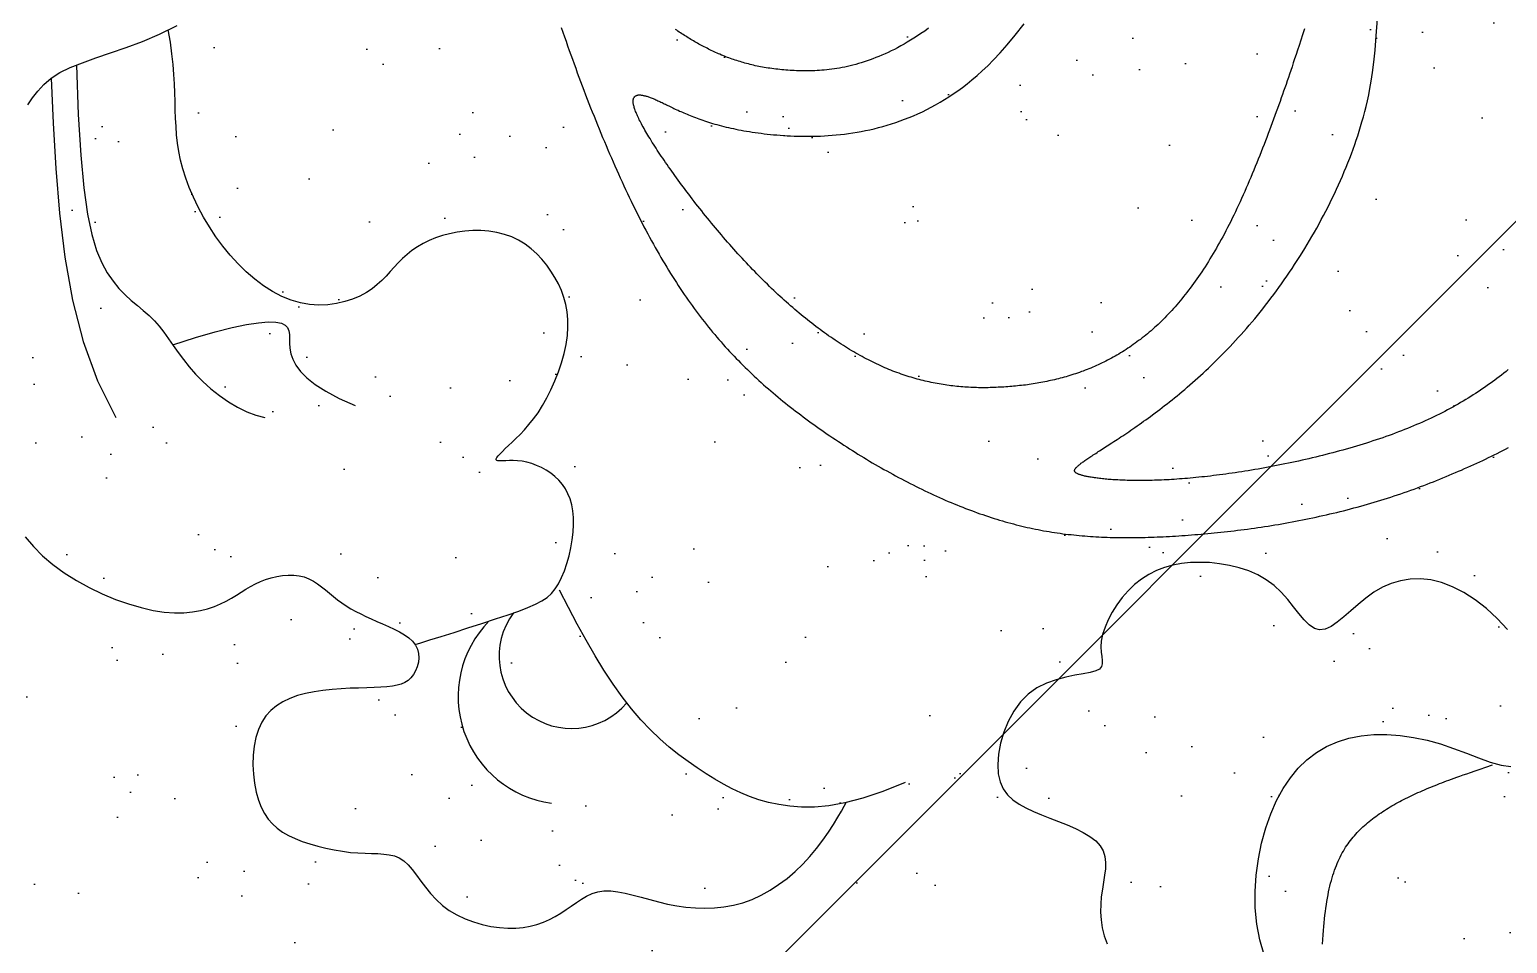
# Model space of a CAD drawing. Extents: x -747 to 1683, y 3278 to 5498.
# Drawn here: x 364.5 to 532.4, y 4632 to 4735.7 of the extents above; entities that cross this region are included whole.
import ezdxf

# ---------------------------------------------------------------- set-up
doc = ezdxf.new("R2010")
doc.units = 0
doc.header["$MEASUREMENT"] = 0
doc.layers.add('3', color=3, linetype='CONTINUOUS')
doc.layers.add('BH', color=3, linetype='CONTINUOUS')

msp = doc.modelspace()

# ---------------------------------------------------------------- hatches: boundary and pattern name
at = {"layer": 'BH'}
h = msp.add_hatch(dxfattribs=at)
h.set_pattern_fill('AR-RROOF', color=256, scale=400, angle=45, style=0)
h.set_pattern_definition([(45, (-34099.74, 3331.8), (339.4113, 905.0967), [6000, -800, 2000, -400]), (45, (-33865, 3849.4), (-659.0235, 93.338), [1200, -132, 2400, -300]), (45, (-34198.73, 3713.65), (1281.2775, 1660.2867), [3200, -560, 1600, -400])])
h.paths.add_polyline_path([(148.37, 4308.44), (788.37, 4308.44), (788.37, 5038.44), (148.37, 5038.44)])
h = msp.add_hatch(dxfattribs=at)
h.set_pattern_fill('AR-SAND', color=256, scale=10, style=0)
h.set_pattern_definition([(37.5, (36.643, 140.413), (-0.629934, 19.26824), [0, -15.2, 0, -17, 0, -16.25]), (7.5, (36.643, 140.413), (17.69777, 28.22146), [0, -8.2, 0, -13.7, 0, -5.25]), (327.5, (24.343, 140.413), (31.14142, 0.05659), [0, -5, 0, -18, 0, -23.5]), (317.5, (24.343, 140.413), (30.06127, 8.77676), [0, -2.5, 0, -11.8, 0, -13.5])])
edge = h.paths.add_edge_path()
edge.add_arc((479.82, 4660.38), 259.18, 0, 360)

# ---------------------------------------------------------------- linework, layer by layer
at = {"layer": '3'}
for points in [[(364.35, 4727.21), (364.89, 4727.99), (365.48, 4728.76), (366.17, 4729.51), (367, 4730.21), (367.99, 4730.85), (369.17, 4731.44), (370.54, 4731.98), (372.06, 4732.52), (373.72, 4733.08), (375.5, 4733.7), (377.37, 4734.4), (379.31, 4735.23), (381.3, 4736.2)], [(408.33, 4665.91), (409, 4666.11), (410.01, 4666.43), (411.29, 4666.82), (412.76, 4667.28), (414.33, 4667.78), (415.93, 4668.3), (417.48, 4668.8), (418.89, 4669.28), (420.11, 4669.7), (421.14, 4670.1), (422, 4670.47), (422.72, 4670.86), (423.32, 4671.26), (423.82, 4671.71), (424.25, 4672.22), (424.63, 4672.81), (424.98, 4673.5), (425.3, 4674.27), (425.58, 4675.1), (425.83, 4675.98), (426.03, 4676.88), (426.18, 4677.78), (426.28, 4678.67), (426.33, 4679.53), (426.32, 4680.33), (426.24, 4681.08), (426.12, 4681.78), (425.93, 4682.43), (425.69, 4683.03), (425.4, 4683.58), (425.06, 4684.09), (424.66, 4684.56), (424.22, 4684.99), (423.74, 4685.37), (423.23, 4685.71), (422.69, 4686), (422.14, 4686.25), (421.59, 4686.45), (421.04, 4686.61), (420.5, 4686.72), (419.98, 4686.78), (419.49, 4686.8), (419.04, 4686.8), (418.63, 4686.78), (418.28, 4686.76), (417.98, 4686.75), (417.75, 4686.75), (417.6, 4686.79), (417.53, 4686.87), (417.54, 4686.98), (417.62, 4687.14), (417.77, 4687.34), (417.98, 4687.57), (418.25, 4687.84), (418.57, 4688.15), (418.94, 4688.5), (419.35, 4688.88), (419.79, 4689.3), (420.27, 4689.77), (420.76, 4690.29), (421.27, 4690.87), (421.78, 4691.52), (422.3, 4692.23), (422.8, 4693.03), (423.3, 4693.9), (423.77, 4694.84), (424.21, 4695.84), (424.61, 4696.86), (424.96, 4697.91), (425.25, 4698.95), (425.48, 4699.98), (425.63, 4700.98), (425.7, 4701.93), (425.69, 4702.83), (425.61, 4703.7), (425.45, 4704.53), (425.23, 4705.33), (424.95, 4706.1), (424.61, 4706.85), (424.22, 4707.59), (423.77, 4708.3), (423.28, 4709), (422.74, 4709.66), (422.15, 4710.28), (421.52, 4710.85), (420.83, 4711.37), (420.09, 4711.82), (419.31, 4712.19), (418.48, 4712.48), (417.61, 4712.7), (416.72, 4712.84), (415.81, 4712.91), (414.89, 4712.91), (413.99, 4712.85), (413.1, 4712.73), (412.25, 4712.56), (411.43, 4712.34), (410.66, 4712.08), (409.93, 4711.77), (409.24, 4711.43), (408.59, 4711.05), (407.98, 4710.64), (407.42, 4710.2), (406.89, 4709.74), (406.41, 4709.26), (405.95, 4708.76), (405.5, 4708.26), (405.04, 4707.75), (404.56, 4707.26), (404.04, 4706.77), (403.46, 4706.31), (402.8, 4705.88), (402.06, 4705.48), (401.24, 4705.13), (400.36, 4704.84), (399.41, 4704.62), (398.42, 4704.48), (397.4, 4704.44), (396.35, 4704.5), (395.3, 4704.69), (394.24, 4705), (393.18, 4705.44), (392.14, 4705.99), (391.12, 4706.65), (390.13, 4707.4), (389.16, 4708.23), (388.23, 4709.14), (387.34, 4710.11), (386.5, 4711.14), (385.71, 4712.21), (384.98, 4713.32), (384.31, 4714.44), (383.7, 4715.57), (383.16, 4716.69), (382.68, 4717.8), (382.28, 4718.88), (381.96, 4719.91), (381.7, 4720.92), (381.5, 4721.89), (381.36, 4722.85), (381.25, 4723.79), (381.18, 4724.72), (381.13, 4725.66), (381.09, 4726.6), (381.07, 4727.56), (381.04, 4728.54), (381, 4729.56), (380.94, 4730.64), (380.85, 4731.78), (380.72, 4732.99), (380.54, 4734.3), (380.3, 4735.71)], [(424.94, 4735.96), (425.12, 4735.44), (425.3, 4734.93), (425.48, 4734.41), (425.66, 4733.9), (425.84, 4733.38), (426.02, 4732.87), (426.21, 4732.36), (426.39, 4731.85), (426.58, 4731.35), (426.76, 4730.84), (426.95, 4730.34), (427.13, 4729.84), (427.32, 4729.34), (427.51, 4728.84), (427.7, 4728.34), (427.89, 4727.85), (428.08, 4727.36), (428.27, 4726.87), (428.46, 4726.38), (428.66, 4725.89), (428.85, 4725.41), (429.05, 4724.93), (429.24, 4724.45), (429.44, 4723.97), (429.63, 4723.5), (429.83, 4723.03), (430.03, 4722.56), (430.23, 4722.09), (430.43, 4721.62), (430.63, 4721.16), (430.83, 4720.7), (431.03, 4720.25), (431.23, 4719.79), (431.43, 4719.34), (431.64, 4718.89), (431.84, 4718.45), (432.04, 4718.01), (432.25, 4717.57), (432.45, 4717.13), (432.66, 4716.7), (432.87, 4716.27), (433.08, 4715.84), (433.28, 4715.42), (433.49, 4715), (433.7, 4714.58), (433.91, 4714.17), (434.12, 4713.76), (434.33, 4713.35), (434.55, 4712.95), (434.76, 4712.55), (434.97, 4712.15), (435.18, 4711.76), (435.4, 4711.37), (435.61, 4710.99), (435.83, 4710.61), (436.04, 4710.23), (436.26, 4709.86), (436.48, 4709.49), (436.69, 4709.12), (436.91, 4708.76), (437.13, 4708.4), (437.35, 4708.05), (437.57, 4707.7), (437.79, 4707.35), (438.01, 4707.01), (438.23, 4706.67), (438.45, 4706.33), (438.68, 4706), (438.9, 4705.67), (439.13, 4705.34), (439.35, 4705.02), (439.58, 4704.7), (439.8, 4704.39), (440.03, 4704.07), (440.26, 4703.76), (440.49, 4703.46), (440.72, 4703.15), (440.95, 4702.85), (441.19, 4702.55), (441.42, 4702.26), (441.66, 4701.96), (441.89, 4701.68), (442.13, 4701.39), (442.37, 4701.1), (442.61, 4700.82), (442.85, 4700.54), (443.09, 4700.27), (443.33, 4699.99), (443.57, 4699.72), (443.82, 4699.45), (444.06, 4699.18), (444.31, 4698.92), (444.56, 4698.66), (444.81, 4698.39), (445.06, 4698.14), (445.31, 4697.88), (445.57, 4697.63), (445.82, 4697.37), (446.08, 4697.12), (446.34, 4696.87), (446.6, 4696.63), (446.86, 4696.38), (447.12, 4696.14), (447.39, 4695.89), (447.65, 4695.65), (447.92, 4695.41), (448.19, 4695.18), (448.46, 4694.94), (448.73, 4694.71), (449, 4694.47), (449.28, 4694.24), (449.56, 4694.01), (449.84, 4693.78), (450.12, 4693.55), (450.4, 4693.32), (450.68, 4693.09), (450.97, 4692.87), (451.26, 4692.64), (451.55, 4692.42), (451.84, 4692.2), (452.13, 4691.98), (452.42, 4691.75), (452.72, 4691.53), (453.02, 4691.31), (453.32, 4691.09), (453.62, 4690.88), (453.92, 4690.66), (454.23, 4690.44), (454.54, 4690.23), (454.84, 4690.01), (455.15, 4689.8), (455.46, 4689.59), (455.78, 4689.38), (456.09, 4689.17), (456.41, 4688.96), (456.72, 4688.75), (457.04, 4688.54), (457.36, 4688.34), (457.68, 4688.13), (458, 4687.93), (458.32, 4687.73), (458.64, 4687.53), (458.97, 4687.33), (459.29, 4687.13), (459.62, 4686.94), (459.94, 4686.74), (460.27, 4686.55), (460.6, 4686.36), (460.93, 4686.17), (461.26, 4685.98), (461.59, 4685.79), (461.92, 4685.61), (462.25, 4685.42), (462.58, 4685.24), (462.91, 4685.06), (463.24, 4684.88), (463.57, 4684.71), (463.91, 4684.53), (464.24, 4684.36), (464.57, 4684.19), (464.91, 4684.02), (465.24, 4683.86), (465.57, 4683.69), (465.9, 4683.53), (466.24, 4683.37), (466.57, 4683.21), (466.9, 4683.05), (467.23, 4682.9), (467.57, 4682.75), (467.9, 4682.6), (468.23, 4682.45), (468.56, 4682.31), (468.89, 4682.16), (469.22, 4682.02), (469.55, 4681.89), (469.88, 4681.75), (470.21, 4681.62), (470.54, 4681.49), (470.86, 4681.36), (471.19, 4681.23), (471.52, 4681.11), (471.84, 4680.99), (472.16, 4680.87), (472.49, 4680.76), (472.81, 4680.65), (473.13, 4680.54), (473.45, 4680.43), (473.77, 4680.33), (474.09, 4680.22), (474.41, 4680.13), (474.72, 4680.03), (475.04, 4679.94), (475.36, 4679.85), (475.67, 4679.76), (475.99, 4679.67), (476.3, 4679.59), (476.61, 4679.51), (476.93, 4679.43), (477.24, 4679.35), (477.55, 4679.28), (477.86, 4679.21), (478.17, 4679.14), (478.48, 4679.07), (478.8, 4679.01), (479.11, 4678.95), (479.42, 4678.89), (479.73, 4678.83), (480.04, 4678.78), (480.35, 4678.72), (480.66, 4678.67), (480.97, 4678.62), (481.28, 4678.58), (481.59, 4678.53), (481.9, 4678.49), (482.21, 4678.45), (482.53, 4678.41), (482.84, 4678.38), (483.15, 4678.34), (483.46, 4678.31), (483.78, 4678.28), (484.09, 4678.25), (484.41, 4678.23), (484.72, 4678.2), (485.04, 4678.18), (485.36, 4678.16), (485.67, 4678.14), (485.99, 4678.12), (486.31, 4678.11), (486.63, 4678.1), (486.95, 4678.08), (487.28, 4678.07), (487.6, 4678.06), (487.93, 4678.06), (488.25, 4678.05), (488.58, 4678.05), (488.91, 4678.05), (489.24, 4678.05), (489.57, 4678.05), (489.9, 4678.05), (490.23, 4678.05), (490.57, 4678.06), (490.91, 4678.06), (491.25, 4678.07), (491.59, 4678.08), (491.93, 4678.09), (492.27, 4678.1), (492.62, 4678.12), (492.96, 4678.13), (493.31, 4678.15), (493.66, 4678.17), (494.01, 4678.18), (494.37, 4678.2), (494.72, 4678.22), (495.08, 4678.25), (495.44, 4678.27), (495.8, 4678.3), (496.16, 4678.32), (496.53, 4678.35), (496.89, 4678.38), (497.26, 4678.41), (497.63, 4678.44), (497.99, 4678.47), (498.37, 4678.51), (498.74, 4678.54), (499.11, 4678.58), (499.49, 4678.62), (499.86, 4678.66), (500.24, 4678.7), (500.62, 4678.74), (501, 4678.78), (501.37, 4678.83), (501.76, 4678.88), (502.14, 4678.92), (502.52, 4678.97), (502.9, 4679.02), (503.29, 4679.08), (503.67, 4679.13), (504.06, 4679.19), (504.45, 4679.24), (504.83, 4679.3), (505.22, 4679.36), (505.61, 4679.43), (506, 4679.49), (506.39, 4679.55), (506.78, 4679.62), (507.16, 4679.69), (507.55, 4679.76), (507.95, 4679.83), (508.34, 4679.9), (508.73, 4679.98), (509.12, 4680.05), (509.51, 4680.13), (509.9, 4680.21), (510.29, 4680.29), (510.68, 4680.38), (511.07, 4680.46), (511.46, 4680.55), (511.85, 4680.64), (512.24, 4680.73), (512.63, 4680.82), (513.02, 4680.91), (513.41, 4681.01), (513.8, 4681.1), (514.19, 4681.2), (514.58, 4681.3), (514.97, 4681.41), (515.35, 4681.51), (515.74, 4681.62), (516.12, 4681.72), (516.51, 4681.83), (516.89, 4681.95), (517.28, 4682.06), (517.66, 4682.17), (518.04, 4682.29), (518.42, 4682.41), (518.8, 4682.53), (519.18, 4682.65), (519.56, 4682.78), (519.94, 4682.9), (520.31, 4683.03), (520.69, 4683.16), (521.06, 4683.29), (521.43, 4683.42), (521.81, 4683.56), (522.18, 4683.69), (522.55, 4683.83), (522.91, 4683.97), (523.28, 4684.11), (523.64, 4684.25), (524.01, 4684.39), (524.37, 4684.53), (524.73, 4684.68), (525.09, 4684.82), (525.44, 4684.97), (525.8, 4685.12), (526.15, 4685.27), (526.51, 4685.42), (526.86, 4685.57), (527.21, 4685.72), (527.55, 4685.88), (527.9, 4686.03), (528.24, 4686.18), (528.58, 4686.34), (528.92, 4686.5), (529.26, 4686.65), (529.6, 4686.81), (529.93, 4686.97), (530.26, 4687.13), (530.59, 4687.29), (530.92, 4687.45), (531.24, 4687.61), (531.57, 4687.77), (531.89, 4687.93), (532.2, 4688.1), (532.52, 4688.26)], [(509.36, 4735.84), (509.14, 4735.16), (508.94, 4734.52), (508.75, 4733.94), (508.57, 4733.39), (508.4, 4732.89), (508.24, 4732.41), (508.09, 4731.95), (507.95, 4731.52), (507.8, 4731.1), (507.67, 4730.69), (507.53, 4730.29), (507.4, 4729.9), (507.26, 4729.51), (507.13, 4729.13), (506.99, 4728.75), (506.86, 4728.36), (506.72, 4727.97), (506.58, 4727.58), (506.44, 4727.18), (506.3, 4726.78), (506.15, 4726.38), (506, 4725.97), (505.85, 4725.57), (505.7, 4725.16), (505.55, 4724.75), (505.4, 4724.33), (505.24, 4723.92), (505.08, 4723.5), (504.92, 4723.09), (504.76, 4722.67), (504.6, 4722.26), (504.44, 4721.84), (504.27, 4721.42), (504.11, 4721.01), (503.94, 4720.59), (503.77, 4720.18), (503.6, 4719.77), (503.43, 4719.36), (503.26, 4718.95), (503.09, 4718.55), (502.92, 4718.15), (502.74, 4717.75), (502.57, 4717.35), (502.39, 4716.96), (502.22, 4716.57), (502.04, 4716.18), (501.87, 4715.8), (501.69, 4715.42), (501.51, 4715.05), (501.33, 4714.68), (501.16, 4714.31), (500.98, 4713.95), (500.8, 4713.6), (500.62, 4713.25), (500.44, 4712.9), (500.26, 4712.56), (500.08, 4712.22), (499.9, 4711.89), (499.72, 4711.56), (499.53, 4711.24), (499.35, 4710.92), (499.17, 4710.6), (498.99, 4710.29), (498.8, 4709.99), (498.62, 4709.69), (498.44, 4709.39), (498.25, 4709.09), (498.07, 4708.8), (497.88, 4708.52), (497.7, 4708.24), (497.51, 4707.96), (497.32, 4707.69), (497.14, 4707.42), (496.95, 4707.15), (496.76, 4706.89), (496.57, 4706.64), (496.38, 4706.38), (496.2, 4706.13), (496.01, 4705.89), (495.82, 4705.65), (495.63, 4705.41), (495.44, 4705.17), (495.24, 4704.94), (495.05, 4704.72), (494.86, 4704.49), (494.67, 4704.27), (494.48, 4704.05), (494.28, 4703.84), (494.09, 4703.63), (493.89, 4703.43), (493.7, 4703.22), (493.5, 4703.02), (493.31, 4702.83), (493.11, 4702.63), (492.92, 4702.44), (492.72, 4702.26), (492.52, 4702.07), (492.32, 4701.89), (492.13, 4701.72), (491.93, 4701.54), (491.73, 4701.37), (491.53, 4701.2), (491.33, 4701.04), (491.13, 4700.88), (490.92, 4700.72), (490.72, 4700.56), (490.52, 4700.41), (490.32, 4700.26), (490.11, 4700.11), (489.91, 4699.96), (489.7, 4699.82), (489.5, 4699.68), (489.29, 4699.54), (489.09, 4699.41), (488.88, 4699.27), (488.67, 4699.14), (488.47, 4699.02), (488.26, 4698.89), (488.05, 4698.77), (487.84, 4698.65), (487.63, 4698.53), (487.42, 4698.42), (487.21, 4698.3), (487, 4698.19), (486.79, 4698.09), (486.58, 4697.98), (486.37, 4697.88), (486.16, 4697.78), (485.94, 4697.68), (485.73, 4697.58), (485.52, 4697.49), (485.3, 4697.39), (485.09, 4697.3), (484.87, 4697.22), (484.66, 4697.13), (484.44, 4697.05), (484.23, 4696.96), (484.01, 4696.89), (483.8, 4696.81), (483.58, 4696.73), (483.36, 4696.66), (483.15, 4696.59), (482.93, 4696.52), (482.71, 4696.45), (482.49, 4696.38), (482.28, 4696.32), (482.06, 4696.26), (481.84, 4696.2), (481.62, 4696.14), (481.4, 4696.08), (481.18, 4696.03), (480.96, 4695.98), (480.74, 4695.92), (480.52, 4695.87), (480.3, 4695.83), (480.08, 4695.78), (479.86, 4695.74), (479.64, 4695.69), (479.42, 4695.65), (479.2, 4695.61), (478.98, 4695.57), (478.76, 4695.54), (478.54, 4695.5), (478.32, 4695.47), (478.1, 4695.44), (477.88, 4695.4), (477.65, 4695.37), (477.43, 4695.35), (477.21, 4695.32), (476.99, 4695.3), (476.77, 4695.27), (476.55, 4695.25), (476.32, 4695.23), (476.1, 4695.21), (475.88, 4695.19), (475.66, 4695.17), (475.44, 4695.16), (475.22, 4695.14), (474.99, 4695.13), (474.77, 4695.12), (474.55, 4695.11), (474.33, 4695.1), (474.11, 4695.09), (473.88, 4695.08), (473.66, 4695.08), (473.44, 4695.07), (473.22, 4695.07), (472.99, 4695.07), (472.77, 4695.07), (472.55, 4695.07), (472.33, 4695.07), (472.1, 4695.08), (471.88, 4695.09), (471.66, 4695.09), (471.44, 4695.1), (471.21, 4695.11), (470.99, 4695.13), (470.77, 4695.14), (470.54, 4695.16), (470.32, 4695.18), (470.1, 4695.2), (469.87, 4695.22), (469.65, 4695.24), (469.43, 4695.27), (469.2, 4695.29), (468.98, 4695.32), (468.75, 4695.35), (468.53, 4695.39), (468.3, 4695.42), (468.08, 4695.46), (467.85, 4695.49), (467.63, 4695.54), (467.4, 4695.58), (467.18, 4695.62), (466.95, 4695.67), (466.72, 4695.72), (466.5, 4695.77), (466.27, 4695.82), (466.04, 4695.87), (465.82, 4695.93), (465.59, 4695.99), (465.36, 4696.05), (465.13, 4696.11), (464.91, 4696.18), (464.68, 4696.25), (464.45, 4696.32), (464.22, 4696.39), (463.99, 4696.47), (463.76, 4696.54), (463.53, 4696.62), (463.3, 4696.7), (463.07, 4696.79), (462.84, 4696.87), (462.61, 4696.96), (462.38, 4697.06), (462.15, 4697.15), (461.92, 4697.25), (461.68, 4697.34), (461.45, 4697.45), (461.22, 4697.55), (460.99, 4697.66), (460.75, 4697.77), (460.52, 4697.88), (460.28, 4697.99), (460.05, 4698.11), (459.82, 4698.23), (459.58, 4698.35), (459.35, 4698.47), (459.11, 4698.6), (458.87, 4698.73), (458.64, 4698.86), (458.4, 4699), (458.16, 4699.13), (457.93, 4699.27), (457.69, 4699.42), (457.45, 4699.56), (457.22, 4699.71), (456.98, 4699.86), (456.74, 4700.01), (456.5, 4700.16), (456.26, 4700.32), (456.03, 4700.48), (455.79, 4700.64), (455.55, 4700.8), (455.31, 4700.97), (455.07, 4701.14), (454.83, 4701.31), (454.59, 4701.48), (454.35, 4701.66), (454.11, 4701.84), (453.87, 4702.02), (453.63, 4702.2), (453.39, 4702.39), (453.15, 4702.58), (452.91, 4702.77), (452.67, 4702.96), (452.43, 4703.15), (452.19, 4703.35), (451.95, 4703.55), (451.71, 4703.75), (451.47, 4703.95), (451.23, 4704.16), (450.99, 4704.37), (450.75, 4704.58), (450.51, 4704.79), (450.27, 4705.01), (450.03, 4705.22), (449.79, 4705.44), (449.55, 4705.66), (449.31, 4705.89), (449.07, 4706.11), (448.83, 4706.34), (448.59, 4706.57), (448.35, 4706.81), (448.11, 4707.04), (447.87, 4707.28), (447.63, 4707.52), (447.39, 4707.76), (447.15, 4708), (446.91, 4708.25), (446.67, 4708.49), (446.44, 4708.74), (446.2, 4708.99), (445.96, 4709.25), (445.72, 4709.5), (445.48, 4709.76), (445.25, 4710.02), (445.01, 4710.28), (444.77, 4710.54), (444.54, 4710.8), (444.3, 4711.07), (444.07, 4711.34), (443.83, 4711.6), (443.6, 4711.87), (443.37, 4712.14), (443.14, 4712.41), (442.91, 4712.68), (442.68, 4712.96), (442.45, 4713.23), (442.22, 4713.5), (442, 4713.77), (441.77, 4714.05), (441.55, 4714.32), (441.33, 4714.6), (441.11, 4714.87), (440.89, 4715.14), (440.67, 4715.42), (440.46, 4715.69), (440.24, 4715.96), (440.03, 4716.23), (439.82, 4716.5), (439.62, 4716.77), (439.41, 4717.04), (439.21, 4717.31), (439.01, 4717.58), (438.81, 4717.84), (438.61, 4718.11), (438.42, 4718.37), (438.23, 4718.63), (438.04, 4718.89), (437.85, 4719.15), (437.67, 4719.4), (437.49, 4719.66), (437.31, 4719.91), (437.13, 4720.16), (436.96, 4720.4), (436.79, 4720.65), (436.62, 4720.89), (436.46, 4721.13), (436.3, 4721.36), (436.14, 4721.6), (435.99, 4721.83), (435.84, 4722.06), (435.7, 4722.28), (435.55, 4722.5), (435.41, 4722.72), (435.28, 4722.93), (435.15, 4723.14), (435.02, 4723.35), (434.9, 4723.55), (434.78, 4723.75), (434.66, 4723.94), (434.55, 4724.13), (434.44, 4724.32), (434.34, 4724.5), (434.24, 4724.68), (434.14, 4724.85), (434.05, 4725.02), (433.96, 4725.18), (433.88, 4725.34), (433.8, 4725.5), (433.73, 4725.65), (433.66, 4725.79), (433.6, 4725.93), (433.54, 4726.07), (433.48, 4726.2), (433.43, 4726.33), (433.38, 4726.45), (433.33, 4726.57), (433.29, 4726.68), (433.26, 4726.79), (433.23, 4726.9), (433.2, 4727), (433.17, 4727.09), (433.15, 4727.19), (433.13, 4727.28), (433.12, 4727.36), (433.11, 4727.44), (433.11, 4727.52), (433.1, 4727.59), (433.1, 4727.66), (433.11, 4727.73), (433.12, 4727.79), (433.13, 4727.85), (433.14, 4727.9), (433.16, 4727.95), (433.18, 4728), (433.21, 4728.04), (433.24, 4728.08), (433.27, 4728.12), (433.3, 4728.15), (433.34, 4728.18), (433.38, 4728.21), (433.42, 4728.23), (433.47, 4728.25), (433.52, 4728.27), (433.57, 4728.29), (433.63, 4728.3), (433.69, 4728.31), (433.75, 4728.31), (433.81, 4728.31), (433.87, 4728.31), (433.94, 4728.31), (434.01, 4728.3), (434.09, 4728.29), (434.16, 4728.28), (434.24, 4728.27), (434.32, 4728.25), (434.41, 4728.23), (434.49, 4728.21), (434.58, 4728.18), (434.67, 4728.16), (434.76, 4728.13), (434.85, 4728.1), (434.95, 4728.06), (435.05, 4728.03), (435.15, 4727.99), (435.25, 4727.95), (435.36, 4727.91), (435.46, 4727.86), (435.57, 4727.82), (435.68, 4727.77), (435.79, 4727.72), (435.91, 4727.66), (436.02, 4727.61), (436.14, 4727.56), (436.26, 4727.5), (436.38, 4727.44), (436.51, 4727.38), (436.64, 4727.32), (436.77, 4727.26), (436.9, 4727.19), (437.03, 4727.13), (437.17, 4727.06), (437.31, 4726.99), (437.45, 4726.92), (437.6, 4726.85), (437.74, 4726.78), (437.89, 4726.71), (438.05, 4726.64), (438.21, 4726.57), (438.37, 4726.49), (438.53, 4726.42), (438.7, 4726.35), (438.87, 4726.27), (439.04, 4726.2), (439.22, 4726.12), (439.4, 4726.05), (439.59, 4725.97), (439.78, 4725.9), (439.97, 4725.82), (440.17, 4725.75), (440.37, 4725.67), (440.57, 4725.6), (440.78, 4725.52), (441, 4725.45), (441.22, 4725.37), (441.44, 4725.3), (441.67, 4725.23), (441.9, 4725.16), (442.13, 4725.08), (442.38, 4725.01), (442.62, 4724.94), (442.87, 4724.87), (443.13, 4724.81), (443.39, 4724.74), (443.66, 4724.67), (443.93, 4724.61), (444.21, 4724.55), (444.49, 4724.49), (444.78, 4724.43), (445.07, 4724.37), (445.37, 4724.31), (445.68, 4724.25), (445.99, 4724.2), (446.3, 4724.15), (446.63, 4724.1), (446.96, 4724.05), (447.29, 4724), (447.63, 4723.96), (447.98, 4723.91), (448.33, 4723.87), (448.69, 4723.84), (449.06, 4723.8), (449.43, 4723.77), (449.81, 4723.74), (450.2, 4723.71), (450.59, 4723.69), (450.99, 4723.67), (451.39, 4723.65), (451.8, 4723.64), (452.22, 4723.63), (452.64, 4723.62), (453.06, 4723.62), (453.49, 4723.63), (453.93, 4723.64), (454.37, 4723.65), (454.82, 4723.67), (455.27, 4723.7), (455.72, 4723.73), (456.18, 4723.77), (456.65, 4723.82), (457.11, 4723.87), (457.58, 4723.94), (458.06, 4724), (458.53, 4724.08), (459.01, 4724.17), (459.5, 4724.26), (459.98, 4724.37), (460.47, 4724.48), (460.96, 4724.6), (461.45, 4724.73), (461.95, 4724.88), (462.44, 4725.03), (462.94, 4725.19), (463.44, 4725.37), (463.94, 4725.55), (464.44, 4725.75), (464.94, 4725.96), (465.44, 4726.18), (465.95, 4726.41), (466.45, 4726.66), (466.95, 4726.92), (467.46, 4727.19), (467.96, 4727.48), (468.46, 4727.78), (468.96, 4728.1), (469.47, 4728.43), (469.98, 4728.79), (470.5, 4729.17), (471.03, 4729.59), (471.59, 4730.04), (472.16, 4730.53), (472.76, 4731.06), (473.38, 4731.64), (474.05, 4732.31), (474.79, 4733.08), (475.59, 4734), (476.49, 4735.09), (477.51, 4736.39)], [(466.66, 4735.88), (466.22, 4735.57), (465.79, 4735.28), (465.39, 4735.01), (464.99, 4734.76), (464.61, 4734.52), (464.24, 4734.3), (463.87, 4734.08), (463.5, 4733.88), (463.13, 4733.68), (462.77, 4733.49), (462.41, 4733.31), (462.06, 4733.14), (461.71, 4732.98), (461.36, 4732.83), (461.02, 4732.68), (460.68, 4732.55), (460.34, 4732.42), (460.01, 4732.29), (459.68, 4732.18), (459.35, 4732.07), (459.02, 4731.97), (458.7, 4731.87), (458.39, 4731.78), (458.07, 4731.7), (457.76, 4731.62), (457.45, 4731.55), (457.15, 4731.48), (456.84, 4731.42), (456.54, 4731.37), (456.25, 4731.32), (455.96, 4731.28), (455.67, 4731.23), (455.38, 4731.2), (455.09, 4731.17), (454.81, 4731.14), (454.53, 4731.12), (454.26, 4731.1), (453.99, 4731.08), (453.72, 4731.07), (453.45, 4731.06), (453.18, 4731.05), (452.92, 4731.05), (452.66, 4731.05), (452.41, 4731.05), (452.15, 4731.05), (451.9, 4731.06), (451.65, 4731.07), (451.41, 4731.08), (451.16, 4731.09), (450.92, 4731.1), (450.68, 4731.12), (450.45, 4731.14), (450.21, 4731.16), (449.98, 4731.18), (449.75, 4731.2), (449.53, 4731.23), (449.3, 4731.25), (449.08, 4731.28), (448.86, 4731.31), (448.64, 4731.34), (448.43, 4731.37), (448.21, 4731.41), (448, 4731.44), (447.79, 4731.48), (447.58, 4731.52), (447.38, 4731.56), (447.18, 4731.6), (446.97, 4731.64), (446.77, 4731.69), (446.58, 4731.74), (446.38, 4731.78), (446.19, 4731.83), (445.99, 4731.88), (445.8, 4731.93), (445.61, 4731.99), (445.43, 4732.04), (445.24, 4732.1), (445.06, 4732.15), (444.87, 4732.21), (444.69, 4732.27), (444.51, 4732.33), (444.33, 4732.39), (444.16, 4732.45), (443.98, 4732.52), (443.81, 4732.58), (443.64, 4732.65), (443.46, 4732.72), (443.29, 4732.79), (443.13, 4732.85), (442.96, 4732.93), (442.79, 4733), (442.63, 4733.07), (442.46, 4733.14), (442.3, 4733.22), (442.14, 4733.29), (441.98, 4733.37), (441.82, 4733.45), (441.66, 4733.53), (441.5, 4733.61), (441.34, 4733.69), (441.18, 4733.77), (441.03, 4733.85), (440.87, 4733.93), (440.72, 4734.02), (440.57, 4734.1), (440.41, 4734.18), (440.26, 4734.27), (440.11, 4734.36), (439.96, 4734.45), (439.81, 4734.53), (439.66, 4734.62), (439.51, 4734.71), (439.36, 4734.8), (439.21, 4734.9), (439.07, 4734.99), (438.92, 4735.08), (438.77, 4735.18), (438.63, 4735.27), (438.48, 4735.37), (438.34, 4735.46), (438.19, 4735.56), (438.05, 4735.66), (437.91, 4735.76)], [(532.5, 4697.12), (532.25, 4696.91), (531.99, 4696.71), (531.74, 4696.51), (531.48, 4696.31), (531.22, 4696.11), (530.96, 4695.92), (530.7, 4695.72), (530.43, 4695.53), (530.16, 4695.34), (529.9, 4695.15), (529.62, 4694.97), (529.35, 4694.78), (529.08, 4694.6), (528.8, 4694.42), (528.52, 4694.24), (528.24, 4694.06), (527.96, 4693.89), (527.67, 4693.71), (527.38, 4693.54), (527.09, 4693.37), (526.8, 4693.2), (526.5, 4693.03), (526.2, 4692.87), (525.9, 4692.71), (525.6, 4692.54), (525.29, 4692.38), (524.99, 4692.22), (524.68, 4692.07), (524.36, 4691.91), (524.05, 4691.76), (523.73, 4691.61), (523.4, 4691.46), (523.08, 4691.31), (522.75, 4691.16), (522.42, 4691.01), (522.09, 4690.87), (521.75, 4690.73), (521.41, 4690.59), (521.07, 4690.45), (520.73, 4690.31), (520.38, 4690.17), (520.03, 4690.04), (519.67, 4689.9), (519.32, 4689.77), (518.96, 4689.64), (518.6, 4689.52), (518.24, 4689.39), (517.87, 4689.26), (517.5, 4689.14), (517.13, 4689.02), (516.76, 4688.9), (516.39, 4688.78), (516.01, 4688.66), (515.63, 4688.55), (515.26, 4688.43), (514.88, 4688.32), (514.5, 4688.21), (514.11, 4688.1), (513.73, 4687.99), (513.34, 4687.89), (512.96, 4687.78), (512.57, 4687.68), (512.19, 4687.58), (511.8, 4687.48), (511.41, 4687.38), (511.02, 4687.28), (510.63, 4687.19), (510.24, 4687.1), (509.86, 4687), (509.47, 4686.92), (509.08, 4686.83), (508.69, 4686.74), (508.3, 4686.66), (507.91, 4686.57), (507.53, 4686.49), (507.14, 4686.41), (506.76, 4686.33), (506.37, 4686.26), (505.99, 4686.18), (505.6, 4686.11), (505.22, 4686.04), (504.84, 4685.97), (504.46, 4685.9), (504.09, 4685.83), (503.71, 4685.77), (503.34, 4685.7), (502.97, 4685.64), (502.6, 4685.58), (502.23, 4685.53), (501.86, 4685.47), (501.5, 4685.41), (501.14, 4685.36), (500.78, 4685.31), (500.42, 4685.26), (500.07, 4685.21), (499.72, 4685.17), (499.37, 4685.12), (499.03, 4685.08), (498.69, 4685.04), (498.35, 4685), (498.01, 4684.96), (497.68, 4684.93), (497.35, 4684.89), (497.03, 4684.86), (496.71, 4684.83), (496.39, 4684.8), (496.07, 4684.77), (495.76, 4684.75), (495.46, 4684.72), (495.15, 4684.7), (494.85, 4684.68), (494.56, 4684.66), (494.27, 4684.64), (493.98, 4684.62), (493.69, 4684.61), (493.41, 4684.59), (493.13, 4684.58), (492.86, 4684.57), (492.59, 4684.56), (492.32, 4684.55), (492.06, 4684.54), (491.8, 4684.54), (491.55, 4684.53), (491.29, 4684.53), (491.05, 4684.53), (490.8, 4684.52), (490.56, 4684.52), (490.33, 4684.52), (490.09, 4684.53), (489.86, 4684.53), (489.64, 4684.53), (489.42, 4684.54), (489.2, 4684.54), (488.99, 4684.55), (488.78, 4684.56), (488.57, 4684.57), (488.37, 4684.58), (488.17, 4684.59), (487.98, 4684.6), (487.78, 4684.61), (487.6, 4684.62), (487.41, 4684.63), (487.24, 4684.65), (487.06, 4684.66), (486.89, 4684.68), (486.72, 4684.69), (486.56, 4684.71), (486.4, 4684.73), (486.24, 4684.74), (486.09, 4684.76), (485.94, 4684.78), (485.8, 4684.8), (485.66, 4684.82), (485.52, 4684.84), (485.39, 4684.86), (485.26, 4684.88), (485.13, 4684.9), (485.01, 4684.92), (484.9, 4684.94), (484.78, 4684.96), (484.67, 4684.98), (484.57, 4685), (484.47, 4685.02), (484.37, 4685.04), (484.28, 4685.07), (484.19, 4685.09), (484.1, 4685.11), (484.02, 4685.13), (483.95, 4685.16), (483.87, 4685.18), (483.8, 4685.2), (483.74, 4685.22), (483.68, 4685.25), (483.62, 4685.27), (483.57, 4685.3), (483.52, 4685.32), (483.47, 4685.35), (483.43, 4685.37), (483.4, 4685.4), (483.36, 4685.42), (483.33, 4685.45), (483.31, 4685.48), (483.29, 4685.51), (483.27, 4685.54), (483.26, 4685.57), (483.25, 4685.6), (483.25, 4685.63), (483.25, 4685.66), (483.25, 4685.7), (483.26, 4685.73), (483.28, 4685.77), (483.29, 4685.8), (483.31, 4685.84), (483.34, 4685.88), (483.37, 4685.92), (483.4, 4685.97), (483.44, 4686.01), (483.48, 4686.06), (483.53, 4686.1), (483.58, 4686.15), (483.64, 4686.2), (483.7, 4686.25), (483.76, 4686.31), (483.83, 4686.36), (483.9, 4686.42), (483.97, 4686.48), (484.06, 4686.54), (484.14, 4686.6), (484.23, 4686.66), (484.32, 4686.73), (484.42, 4686.8), (484.52, 4686.87), (484.63, 4686.94), (484.74, 4687.02), (484.86, 4687.1), (484.98, 4687.18), (485.1, 4687.26), (485.23, 4687.34), (485.36, 4687.43), (485.5, 4687.52), (485.64, 4687.61), (485.79, 4687.71), (485.94, 4687.81), (486.09, 4687.91), (486.25, 4688.01), (486.42, 4688.12), (486.59, 4688.22), (486.76, 4688.34), (486.94, 4688.45), (487.12, 4688.57), (487.3, 4688.69), (487.49, 4688.81), (487.69, 4688.94), (487.89, 4689.07), (488.09, 4689.2), (488.3, 4689.34), (488.51, 4689.48), (488.72, 4689.62), (488.94, 4689.77), (489.17, 4689.92), (489.39, 4690.07), (489.62, 4690.23), (489.86, 4690.39), (490.1, 4690.56), (490.34, 4690.72), (490.58, 4690.89), (490.83, 4691.07), (491.08, 4691.25), (491.33, 4691.43), (491.59, 4691.62), (491.85, 4691.81), (492.11, 4692), (492.38, 4692.2), (492.65, 4692.4), (492.92, 4692.6), (493.19, 4692.81), (493.47, 4693.03), (493.75, 4693.24), (494.03, 4693.46), (494.31, 4693.69), (494.59, 4693.92), (494.88, 4694.15), (495.17, 4694.39), (495.46, 4694.63), (495.75, 4694.88), (496.05, 4695.13), (496.34, 4695.39), (496.64, 4695.65), (496.94, 4695.91), (497.24, 4696.18), (497.54, 4696.45), (497.84, 4696.73), (498.14, 4697.01), (498.45, 4697.3), (498.75, 4697.59), (499.06, 4697.88), (499.37, 4698.18), (499.68, 4698.49), (499.98, 4698.8), (500.29, 4699.11), (500.6, 4699.43), (500.91, 4699.76), (501.22, 4700.09), (501.53, 4700.42), (501.84, 4700.76), (502.16, 4701.11), (502.47, 4701.46), (502.78, 4701.81), (503.09, 4702.17), (503.4, 4702.53), (503.71, 4702.9), (504.02, 4703.28), (504.32, 4703.66), (504.63, 4704.04), (504.94, 4704.43), (505.25, 4704.83), (505.55, 4705.23), (505.86, 4705.64), (506.16, 4706.05), (506.46, 4706.46), (506.76, 4706.88), (507.06, 4707.31), (507.36, 4707.74), (507.65, 4708.17), (507.95, 4708.61), (508.24, 4709.05), (508.53, 4709.5), (508.81, 4709.95), (509.1, 4710.4), (509.38, 4710.86), (509.66, 4711.32), (509.94, 4711.78), (510.21, 4712.25), (510.48, 4712.72), (510.75, 4713.2), (511.01, 4713.68), (511.27, 4714.16), (511.53, 4714.64), (511.78, 4715.13), (512.03, 4715.62), (512.28, 4716.11), (512.52, 4716.6), (512.76, 4717.1), (512.99, 4717.6), (513.22, 4718.1), (513.44, 4718.6), (513.66, 4719.1), (513.88, 4719.61), (514.09, 4720.11), (514.29, 4720.62), (514.49, 4721.13), (514.68, 4721.64), (514.87, 4722.15), (515.06, 4722.67), (515.23, 4723.18), (515.41, 4723.69), (515.57, 4724.21), (515.73, 4724.74), (515.89, 4725.28), (516.05, 4725.84), (516.2, 4726.42), (516.35, 4727.02), (516.5, 4727.65), (516.65, 4728.31), (516.79, 4729.05), (516.94, 4729.89), (517.08, 4730.87), (517.23, 4732.03), (517.37, 4733.41), (517.51, 4735.04), (517.65, 4736.95)], [(369.86, 4731.71), (370.07, 4726.1), (370.36, 4721.49), (370.72, 4717.76), (371.14, 4714.79), (371.62, 4712.46), (372.16, 4710.65), (372.74, 4709.24), (373.36, 4708.11), (374.02, 4707.15), (374.7, 4706.33), (375.4, 4705.61), (376.09, 4704.98), (376.79, 4704.39), (377.46, 4703.83), (378.11, 4703.27), (378.72, 4702.68), (379.28, 4702.04), (379.81, 4701.36), (380.33, 4700.63), (380.86, 4699.86), (381.41, 4699.07), (382.01, 4698.26), (382.66, 4697.43), (383.4, 4696.59), (384.23, 4695.76), (385.13, 4694.95), (386.1, 4694.18), (387.12, 4693.47), (388.16, 4692.85), (389.21, 4692.33), (390.26, 4691.94), (391.28, 4691.69)], [(367, 4730.21), (367.24, 4725.1), (367.54, 4719.97), (367.95, 4714.88), (368.56, 4709.88), (369.43, 4705), (370.64, 4700.32), (372.25, 4695.86), (374.33, 4691.69)], [(380.8, 4699.94), (383.38, 4700.76), (385.63, 4701.42), (387.56, 4701.91), (389.2, 4702.25), (390.55, 4702.45), (391.65, 4702.54), (392.51, 4702.51), (393.14, 4702.39), (393.57, 4702.18), (393.85, 4701.89), (393.99, 4701.54), (394.05, 4701.12), (394.07, 4700.64), (394.08, 4700.12), (394.11, 4699.54), (394.22, 4698.93), (394.43, 4698.29), (394.78, 4697.62), (395.3, 4696.92), (396.03, 4696.19), (396.98, 4695.44), (398.2, 4694.66), (399.71, 4693.85), (401.54, 4693.03)], [(364.06, 4678.15), (364.98, 4677.04), (366.03, 4675.98), (367.19, 4674.98), (368.48, 4674.04), (369.86, 4673.17), (371.31, 4672.37), (372.8, 4671.66), (374.29, 4671.03), (375.78, 4670.51), (377.21, 4670.09), (378.57, 4669.78), (379.83, 4669.59), (380.99, 4669.5), (382.06, 4669.51), (383.04, 4669.6), (383.94, 4669.75), (384.77, 4669.97), (385.53, 4670.23), (386.22, 4670.52), (386.87, 4670.84), (387.47, 4671.17), (388.03, 4671.51), (388.58, 4671.84), (389.11, 4672.17), (389.64, 4672.49), (390.19, 4672.78), (390.76, 4673.05), (391.36, 4673.28), (391.99, 4673.48), (392.63, 4673.62), (393.28, 4673.73), (393.92, 4673.78), (394.56, 4673.77), (395.16, 4673.7), (395.74, 4673.57), (396.28, 4673.37), (396.78, 4673.11), (397.26, 4672.81), (397.72, 4672.46), (398.17, 4672.1), (398.62, 4671.72), (399.07, 4671.34), (399.53, 4670.97), (400.02, 4670.62), (400.52, 4670.28), (401.05, 4669.97), (401.6, 4669.66), (402.16, 4669.37), (402.75, 4669.08), (403.36, 4668.8), (403.99, 4668.52), (404.64, 4668.24), (405.3, 4667.95), (405.94, 4667.66), (406.55, 4667.35), (407.12, 4667.02), (407.62, 4666.66), (408.05, 4666.27), (408.38, 4665.84), (408.61, 4665.38), (408.73, 4664.89), (408.76, 4664.38), (408.71, 4663.88), (408.58, 4663.38), (408.39, 4662.92), (408.15, 4662.5), (407.86, 4662.13), (407.54, 4661.83), (407.17, 4661.59), (406.75, 4661.41), (406.28, 4661.27), (405.75, 4661.17), (405.14, 4661.1), (404.46, 4661.05), (403.7, 4661.02), (402.85, 4660.99), (401.92, 4660.96), (400.95, 4660.93), (399.93, 4660.88), (398.9, 4660.8), (397.87, 4660.69), (396.86, 4660.54), (395.89, 4660.35), (394.97, 4660.1), (394.11, 4659.78), (393.32, 4659.4), (392.6, 4658.95), (391.96, 4658.41), (391.39, 4657.79), (390.92, 4657.08), (390.54, 4656.26), (390.25, 4655.35), (390.06, 4654.36), (389.95, 4653.32), (389.92, 4652.25), (389.98, 4651.18), (390.1, 4650.14), (390.29, 4649.15), (390.54, 4648.24), (390.84, 4647.43), (391.21, 4646.71), (391.63, 4646.08), (392.12, 4645.52), (392.66, 4645.03), (393.28, 4644.6), (393.95, 4644.21), (394.7, 4643.86), (395.51, 4643.54), (396.38, 4643.25), (397.29, 4642.99), (398.21, 4642.76), (399.15, 4642.57), (400.07, 4642.42), (400.98, 4642.3), (401.84, 4642.23), (402.65, 4642.19), (403.4, 4642.17), (404.11, 4642.15), (404.77, 4642.11), (405.4, 4642.03), (405.98, 4641.89), (406.53, 4641.67), (407.04, 4641.33), (407.53, 4640.89), (408.01, 4640.34), (408.49, 4639.71), (408.98, 4639.03), (409.51, 4638.33), (410.09, 4637.62), (410.72, 4636.93), (411.43, 4636.28), (412.22, 4635.71), (413.09, 4635.2), (414.02, 4634.76), (414.98, 4634.4), (415.96, 4634.11), (416.95, 4633.89), (417.92, 4633.75), (418.86, 4633.68), (419.76, 4633.69), (420.61, 4633.77), (421.42, 4633.92), (422.18, 4634.12), (422.91, 4634.38), (423.6, 4634.68), (424.26, 4635.02), (424.89, 4635.39), (425.49, 4635.79), (426.07, 4636.2), (426.65, 4636.61), (427.23, 4636.99), (427.82, 4637.33), (428.44, 4637.61), (429.09, 4637.81), (429.79, 4637.92), (430.55, 4637.92), (431.35, 4637.83), (432.2, 4637.67), (433.09, 4637.45), (434.02, 4637.2), (434.99, 4636.94), (435.98, 4636.67), (437.01, 4636.43), (438.05, 4636.23), (439.1, 4636.08), (440.17, 4635.98), (441.25, 4635.95), (442.33, 4635.99), (443.41, 4636.1), (444.49, 4636.29), (445.56, 4636.58), (446.61, 4636.96), (447.64, 4637.44), (448.65, 4637.99), (449.63, 4638.63), (450.58, 4639.33), (451.49, 4640.11), (452.36, 4640.94), (453.18, 4641.82), (453.94, 4642.74), (454.65, 4643.68), (455.3, 4644.6), (455.87, 4645.48), (456.36, 4646.29), (456.77, 4646.99), (457.08, 4647.56), (457.3, 4647.96)], [(532.41, 4667.59), (531.26, 4668.85), (530.04, 4669.99), (528.76, 4670.98), (527.47, 4671.81), (526.18, 4672.47), (524.92, 4672.94), (523.7, 4673.23), (522.52, 4673.36), (521.38, 4673.33), (520.28, 4673.15), (519.22, 4672.84), (518.21, 4672.4), (517.24, 4671.84), (516.32, 4671.18), (515.45, 4670.46), (514.62, 4669.73), (513.83, 4669.04), (513.08, 4668.43), (512.38, 4667.95), (511.71, 4667.64), (511.08, 4667.56), (510.48, 4667.74), (509.9, 4668.14), (509.32, 4668.71), (508.73, 4669.42), (508.11, 4670.2), (507.45, 4671.03), (506.72, 4671.84), (505.92, 4672.59), (505.02, 4673.25), (504.05, 4673.8), (503.02, 4674.26), (501.94, 4674.62), (500.83, 4674.89), (499.7, 4675.08), (498.58, 4675.2), (497.48, 4675.23), (496.42, 4675.2), (495.39, 4675.09), (494.39, 4674.9), (493.44, 4674.63), (492.53, 4674.29), (491.66, 4673.85), (490.84, 4673.33), (490.06, 4672.72), (489.33, 4672.01), (488.65, 4671.24), (488.04, 4670.41), (487.51, 4669.56), (487.06, 4668.7), (486.7, 4667.86), (486.43, 4667.05), (486.28, 4666.3), (486.24, 4665.64), (486.27, 4665.05), (486.34, 4664.53), (486.39, 4664.09), (486.39, 4663.71), (486.3, 4663.39), (486.07, 4663.12), (485.65, 4662.91), (485.03, 4662.74), (484.22, 4662.59), (483.28, 4662.42), (482.24, 4662.2), (481.15, 4661.91), (480.04, 4661.51), (478.97, 4660.98), (477.98, 4660.27), (477.09, 4659.38), (476.33, 4658.32), (475.69, 4657.16), (475.19, 4655.93), (474.82, 4654.68), (474.59, 4653.44), (474.51, 4652.28), (474.58, 4651.22), (474.79, 4650.3), (475.15, 4649.52), (475.63, 4648.85), (476.23, 4648.28), (476.93, 4647.78), (477.71, 4647.34), (478.57, 4646.95), (479.49, 4646.56), (480.45, 4646.19), (481.43, 4645.8), (482.4, 4645.41), (483.34, 4644.99), (484.21, 4644.56), (484.99, 4644.09), (485.65, 4643.59), (486.16, 4643.04), (486.5, 4642.46), (486.69, 4641.82), (486.76, 4641.15), (486.74, 4640.44), (486.65, 4639.69), (486.53, 4638.91), (486.4, 4638.1), (486.28, 4637.26), (486.21, 4636.4), (486.2, 4635.52), (486.26, 4634.63), (486.39, 4633.72), (486.62, 4632.81), (486.94, 4631.9)], [(463.99, 4650.25), (461.46, 4649.22), (459.19, 4648.45), (457.16, 4647.92), (455.34, 4647.59), (453.71, 4647.44), (452.23, 4647.43), (450.89, 4647.53), (449.64, 4647.72), (448.48, 4647.97), (447.38, 4648.28), (446.33, 4648.64), (445.32, 4649.05), (444.34, 4649.51), (443.36, 4650.03), (442.38, 4650.6), (441.39, 4651.21), (440.37, 4651.88), (439.34, 4652.6), (438.28, 4653.39), (437.21, 4654.25), (436.13, 4655.2), (435.06, 4656.23), (433.98, 4657.36), (432.92, 4658.6), (431.86, 4659.95), (430.82, 4661.41), (429.79, 4662.98), (428.77, 4664.63), (427.76, 4666.38), (426.75, 4668.21), (425.74, 4670.11), (424.74, 4672.08)], [(504.79, 4630.65), (504.28, 4632.36), (503.94, 4634.14), (503.77, 4635.98), (503.75, 4637.84), (503.87, 4639.71), (504.12, 4641.56), (504.49, 4643.35), (504.97, 4645.07), (505.54, 4646.69), (506.19, 4648.18), (506.93, 4649.54), (507.75, 4650.77), (508.65, 4651.86), (509.64, 4652.82), (510.71, 4653.64), (511.86, 4654.32), (513.09, 4654.86), (514.4, 4655.26), (515.79, 4655.53), (517.23, 4655.67), (518.71, 4655.68), (520.22, 4655.58), (521.75, 4655.36), (523.28, 4655.04), (524.8, 4654.61), (526.29, 4654.1), (527.75, 4653.55), (529.14, 4653.02), (530.46, 4652.55), (531.68, 4652.21), (532.8, 4652.05)], [(511.41, 4631.89), (511.44, 4632.42), (511.47, 4632.93), (511.51, 4633.41), (511.54, 4633.87), (511.59, 4634.31), (511.63, 4634.74), (511.68, 4635.16), (511.73, 4635.57), (511.78, 4635.97), (511.84, 4636.36), (511.9, 4636.73), (511.96, 4637.1), (512.03, 4637.46), (512.1, 4637.8), (512.17, 4638.14), (512.25, 4638.47), (512.33, 4638.79), (512.41, 4639.1), (512.5, 4639.4), (512.59, 4639.69), (512.68, 4639.98), (512.78, 4640.26), (512.88, 4640.53), (512.98, 4640.79), (513.08, 4641.05), (513.19, 4641.3), (513.3, 4641.54), (513.41, 4641.77), (513.53, 4642), (513.65, 4642.23), (513.78, 4642.45), (513.9, 4642.66), (514.03, 4642.87), (514.17, 4643.07), (514.3, 4643.27), (514.44, 4643.46), (514.58, 4643.65), (514.73, 4643.83), (514.88, 4644.01), (515.03, 4644.19), (515.18, 4644.37), (515.34, 4644.54), (515.5, 4644.7), (515.66, 4644.87), (515.83, 4645.03), (516, 4645.19), (516.17, 4645.35), (516.35, 4645.5), (516.52, 4645.65), (516.7, 4645.8), (516.89, 4645.95), (517.07, 4646.1), (517.26, 4646.24), (517.46, 4646.38), (517.65, 4646.52), (517.85, 4646.66), (518.05, 4646.8), (518.25, 4646.93), (518.45, 4647.06), (518.66, 4647.2), (518.87, 4647.33), (519.08, 4647.45), (519.29, 4647.58), (519.51, 4647.7), (519.73, 4647.83), (519.95, 4647.95), (520.17, 4648.07), (520.39, 4648.19), (520.62, 4648.3), (520.85, 4648.42), (521.08, 4648.53), (521.31, 4648.65), (521.54, 4648.76), (521.78, 4648.87), (522.01, 4648.98), (522.25, 4649.09), (522.49, 4649.19), (522.73, 4649.3), (522.98, 4649.4), (523.22, 4649.51), (523.47, 4649.61), (523.71, 4649.71), (523.96, 4649.81), (524.21, 4649.91), (524.46, 4650.01), (524.71, 4650.11), (524.97, 4650.21), (525.23, 4650.31), (525.5, 4650.41), (525.77, 4650.51), (526.06, 4650.62), (526.36, 4650.73), (526.68, 4650.84), (527.01, 4650.96), (527.38, 4651.09), (527.78, 4651.23), (528.22, 4651.38), (528.73, 4651.55), (529.31, 4651.75), (529.97, 4651.97), (530.71, 4652.22)]]:
    msp.add_lwpolyline(points, dxfattribs=at)
msp.add_circle((479.82, 4660.38), 259.18, dxfattribs=at)
for centre, radius, start, end in [((425.43, 4660), 12.21, 135.5915, 262.4511), ((426.11, 4664.59), 8.23, 143.4634, 319.7489)]:
    msp.add_arc(centre, radius, start, end, dxfattribs=at)

doc.saveas('drawing.dxf')
